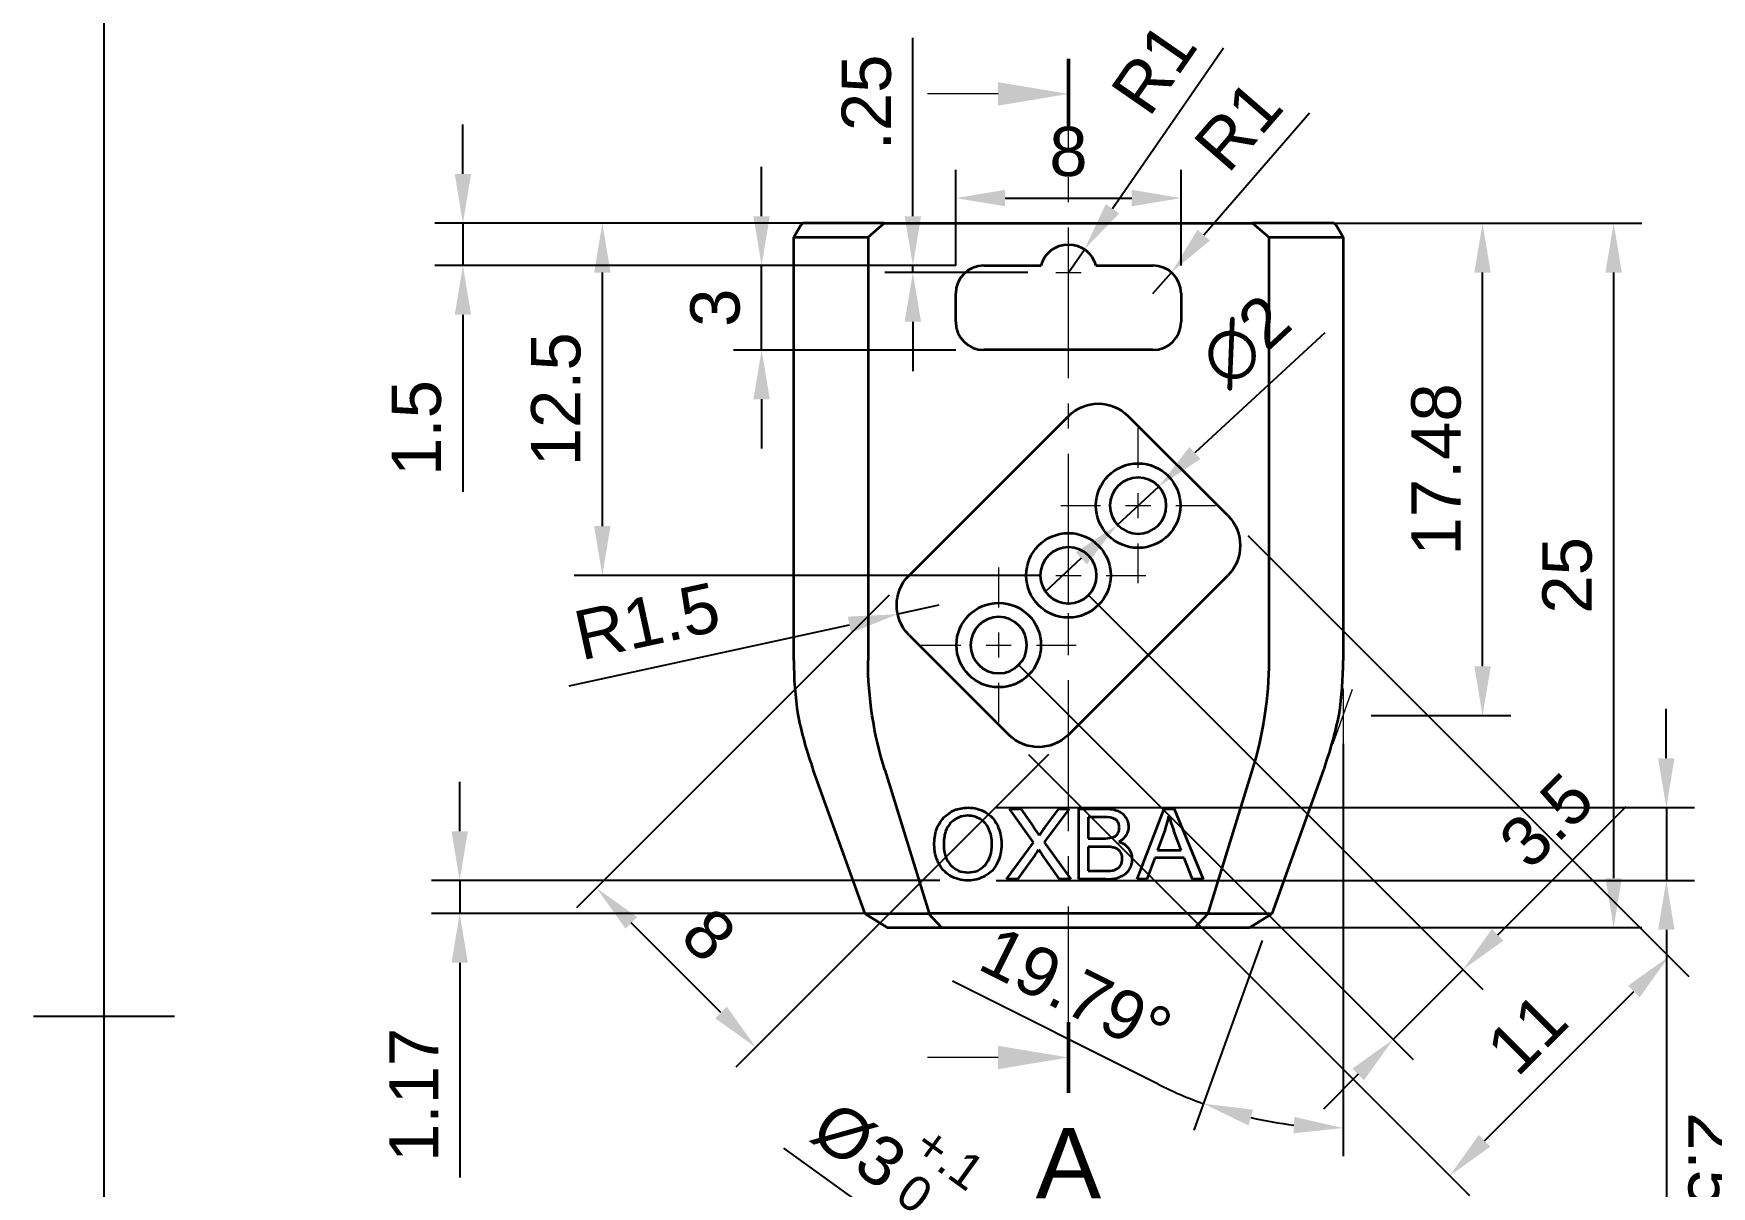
# Model space of a CAD drawing. Header units: millimetres. Extents: x 0 to 210, y 0 to 297.
# Drawn here: x 15 to 134.1, y 136.4 to 218.3 of the extents above; entities that cross this region are included whole.
import ezdxf

# ---------------------------------------------------------------- set-up
doc = ezdxf.new("R2010")
doc.units = ezdxf.units.MM
doc.header["$LTSCALE"] = 0.75
doc.linetypes.add('CENTER2', pattern=[28.575, 19.05, -3.175, 3.175, -3.175])
for name, color, linetype, lineweight in [('Border', 7, 'Continuous', 25), ('Edge Extensions', 7, 'Continuous', 18), ('FD_Dimensions', 7, 'Continuous', 18), ('Section Lines', 7, 'Continuous', 18), ('Smart Centers', 7, 'CENTER2', 18), ('Visible', 7, 'Continuous', 35)]:
    doc.layers.add(name, color=color, linetype=linetype, lineweight=lineweight)
doc.styles.get("Standard").update_dxf_attribs({"font": 'arial.ttf'})
doc.dimstyles.new('Dim-ISO-25', dxfattribs={"dimtxt": 3.5, "dimasz": 3.5, "dimexe": 2, "dimexo": 2, "dimgap": 1.5, "dimtad": 1, "dimzin": 12, "dimdsep": 46, "dimtxsty": 'Standard', "dimcen": 0, "dimazin": 3, "dimtp": 0.1, "dimtm": 0.1, "dimtfac": 0.714, "dimtmove": 0, "dimatfit": 3, "dimfxl": 1, "dimtzin": 12, "dimarcsym": 0})

# ---------------------------------------------------------------- blocks, each defined once
blk = doc.blocks.new('ISO_A4(P)_SHEET')
at = {"layer": 'Border'}
for p, q in [((20, 287), (20, 10)), ((15, 148.5), (25, 148.5))]:
    blk.add_line(p, q, dxfattribs=at)
blk = doc.blocks.new('*U10')
at = {"layer": 'Smart Centers', "color": 0, "ltscale": 0.75, "transparency": 16777216}
blk.add_line((0, -43.205917), (0, 25.206068), dxfattribs=at)
blk = doc.blocks.new('*U12')
at = {"layer": 'Smart Centers', "color": 0, "ltscale": 0.75, "transparency": 16777216}
for p, q in [((0, 2.678906), (0, 5.5)), ((-5.5, 0), (-2.678906, 0)), ((2.678906, 0), (5.5, 0)), ((0, -5.5), (0, -2.678906))]:
    blk.add_line(p, q, dxfattribs=at)
at = {"layer": 'Smart Centers', "color": 0, "linetype": 'Continuous', "ltscale": 0.75, "transparency": 16777216}
for p, q in [((-0.892969, 0), (0.892969, 0)), ((0, -0.892969), (0, 0.892969))]:
    blk.add_line(p, q, dxfattribs=at)
blk = doc.blocks.new('*U13')
at = {"layer": 'Smart Centers', "color": 0, "ltscale": 0.75, "transparency": 16777216}
for p, q in [((0, 2.678906), (0, 5.5)), ((-5.5, 0), (-2.678906, 0)), ((2.678906, 0), (5.5, 0)), ((0, -5.5), (0, -2.678906))]:
    blk.add_line(p, q, dxfattribs=at)
at = {"layer": 'Smart Centers', "color": 0, "linetype": 'Continuous', "ltscale": 0.75, "transparency": 16777216}
for p, q in [((-0.892969, 0), (0.892969, 0)), ((0, -0.892969), (0, 0.892969))]:
    blk.add_line(p, q, dxfattribs=at)
blk = doc.blocks.new('*U14')
at = {"layer": 'Smart Centers', "color": 0, "ltscale": 0.75, "transparency": 16777216}
for p, q in [((0, 2.678906), (0, 5.5)), ((-5.5, 0), (-2.678906, 0)), ((2.678906, 0), (5.5, 0)), ((0, -5.5), (0, -2.678906))]:
    blk.add_line(p, q, dxfattribs=at)
at = {"layer": 'Smart Centers', "color": 0, "linetype": 'Continuous', "ltscale": 0.75, "transparency": 16777216}
for p, q in [((-0.892969, 0), (0.892969, 0)), ((0, -0.892969), (0, 0.892969))]:
    blk.add_line(p, q, dxfattribs=at)
blk = doc.blocks.new('*D54')
at = {"layer": 'Defpoints', "color": 0, "transparency": 16777216}
for p in [(107.971456, 203.790937), (107.971456, 173.740512), (106.583363, 165.975941), (102.905387, 155.756863), (104.606847, 140.744996)]:
    blk.add_point(p, dxfattribs=at)
at = {"layer": 'FD_Dimensions', "lineweight": -2, "transparency": 16777216}
for p, q in [((107.971456, 167.832691), (107.971456, 138.551048)), ((102.228094, 153.875036), (97.37803, 140.399368)), ((94.838849, 143.661156), (80.239829, 150.986794))]:
    blk.add_line(p, q, dxfattribs=at)
for start, end in [(243.352973, 250.205553), (257.058133, 263.14742)]:
    blk.add_arc((107.971456, 169.832691), 29.281643, start, end, dxfattribs=at)
at = {"layer": 'FD_Dimensions', "transparency": 16777216}
for points in [[(101.249083, 140.735175), (101.577859, 141.854557), (98.055323, 142.281195)], [(104.512575, 141.342514), (104.44285, 140.177933), (107.971456, 140.551048)]]:
    blk.add_solid(points, dxfattribs=at)
at = {"layer": 'FD_Dimensions', "color": 0, "transparency": 16777216, "insert": (89.013537, 150.261856), "char_height": 3.5, "attachment_point": 5, "rotation": 333.35295372}
blk.add_mtext('19.79°', dxfattribs=at)
blk = doc.blocks.new('*U21')
at = {"layer": 'Edge Extensions', "color": 0, "ltscale": 0.75, "transparency": 16777216}
for p, q in [((-0.7108, -1.974923), (0.677293, 1.881827)), ((0, 1.907821), (0, -2))]:
    blk.add_line(p, q, dxfattribs=at)
blk = doc.blocks.new('*D57')
at = {"layer": 'Defpoints', "color": 0, "transparency": 16777216}
for p in [(107.316755, 204.790937), (117.870951, 204.790937), (107.971456, 169.832691)]:
    blk.add_point(p, dxfattribs=at)
at = {"layer": 'FD_Dimensions', "lineweight": -2, "transparency": 16777216}
for p, q in [((109.316755, 204.790937), (119.870951, 204.790937)), ((117.870951, 173.332691), (117.870951, 201.290937)), ((109.971456, 169.832691), (119.870951, 169.832691))]:
    blk.add_line(p, q, dxfattribs=at)
at = {"layer": 'FD_Dimensions', "transparency": 16777216}
for points in [[(117.287618, 201.290937), (118.454284, 201.290937), (117.870951, 204.790937)], [(117.287618, 173.332691), (118.454284, 173.332691), (117.870951, 169.832691)]]:
    blk.add_solid(points, dxfattribs=at)
at = {"layer": 'FD_Dimensions', "color": 0, "transparency": 16777216, "insert": (114.583945, 187.311814), "char_height": 3.5, "attachment_point": 5, "rotation": 90}
blk.add_mtext('17.48', dxfattribs=at)
blk = doc.blocks.new('*D58')
at = {"layer": 'Defpoints', "color": 0, "transparency": 16777216}
for p in [(101.543253, 204.790937), (97.479587, 154.790937), (127.178072, 154.790937)]:
    blk.add_point(p, dxfattribs=at)
at = {"layer": 'FD_Dimensions', "lineweight": -2, "transparency": 16777216}
for p, q in [((103.543253, 204.790937), (129.178072, 204.790937)), ((127.178072, 201.290937), (127.178072, 158.290937)), ((99.479587, 154.790937), (129.178072, 154.790937))]:
    blk.add_line(p, q, dxfattribs=at)
at = {"layer": 'FD_Dimensions', "transparency": 16777216}
for points in [[(126.594738, 201.290937), (127.761405, 201.290937), (127.178072, 204.790937)], [(126.594738, 158.290937), (127.761405, 158.290937), (127.178072, 154.790937)]]:
    blk.add_solid(points, dxfattribs=at)
at = {"layer": 'FD_Dimensions', "color": 0, "transparency": 16777216, "insert": (123.891066, 179.790937), "char_height": 3.5, "attachment_point": 5, "rotation": 90}
blk.add_mtext('25', dxfattribs=at)
blk = doc.blocks.new('*D59')
at = {"layer": 'Defpoints', "color": 0, "transparency": 16777216}
for p in [(75.399659, 204.790937), (45.482172, 201.790937), (82.471456, 201.790937)]:
    blk.add_point(p, dxfattribs=at)
at = {"layer": 'FD_Dimensions', "color": 0, "lineweight": -2, "transparency": 16777216}
for p, q in [((45.482172, 208.290937), (45.482172, 211.790937)), ((73.399659, 204.790937), (43.482172, 204.790937)), ((45.482172, 204.790937), (45.482172, 201.790937)), ((80.471456, 201.790937), (43.482172, 201.790937)), ((45.482172, 198.290937), (45.482172, 185.722042))]:
    blk.add_line(p, q, dxfattribs=at)
at = {"layer": 'FD_Dimensions', "color": 0, "transparency": 16777216}
for points in [[(44.898839, 208.290937), (46.065506, 208.290937), (45.482172, 204.790937)], [(44.898839, 198.290937), (46.065506, 198.290937), (45.482172, 201.790937)]]:
    blk.add_solid(points, dxfattribs=at)
at = {"layer": 'FD_Dimensions', "color": 0, "transparency": 16777216, "insert": (42.195167, 190.25649), "char_height": 3.5, "attachment_point": 5, "rotation": 90}
blk.add_mtext('1.5', dxfattribs=at)
blk = doc.blocks.new('*D60')
at = {"layer": 'Defpoints', "color": 0, "transparency": 16777216}
for p in [(96.471456, 206.577335), (80.471456, 199.790937), (96.471456, 199.790937)]:
    blk.add_point(p, dxfattribs=at)
at = {"layer": 'FD_Dimensions', "lineweight": -2, "transparency": 16777216}
for p, q in [((80.471456, 201.790937), (80.471456, 208.577335)), ((96.471456, 201.790937), (96.471456, 208.577335)), ((83.971456, 206.577335), (92.971456, 206.577335))]:
    blk.add_line(p, q, dxfattribs=at)
at = {"layer": 'FD_Dimensions', "transparency": 16777216}
for points in [[(83.971456, 207.160669), (83.971456, 205.994002), (80.471456, 206.577335)], [(92.971456, 207.160669), (92.971456, 205.994002), (96.471456, 206.577335)]]:
    blk.add_solid(points, dxfattribs=at)
at = {"layer": 'FD_Dimensions', "color": 0, "transparency": 16777216, "insert": (88.471456, 209.864341), "char_height": 3.5, "attachment_point": 5}
blk.add_mtext('8', dxfattribs=at)
blk = doc.blocks.new('*D61')
at = {"layer": 'Defpoints', "color": 0, "transparency": 16777216}
for p in [(95.782331, 201.301436), (94.471456, 199.790937)]:
    blk.add_point(p, dxfattribs=at)
at = {"layer": 'FD_Dimensions', "lineweight": -2, "transparency": 16777216}
for p, q in [((105.593102, 212.606223), (98.076362, 203.94481)), ((94.471456, 199.790937), (95.782331, 201.301436))]:
    blk.add_line(p, q, dxfattribs=at)
at = {"layer": 'FD_Dimensions', "transparency": 16777216}
blk.add_solid([(97.635799, 204.327148), (98.516924, 203.562471), (95.782331, 201.301436)], dxfattribs=at)
at = {"layer": 'FD_Dimensions', "color": 0, "transparency": 16777216, "insert": (100.521777, 211.732069), "char_height": 3.5, "attachment_point": 5, "rotation": 49.04721164}
blk.add_mtext('R1', dxfattribs=at)
blk = doc.blocks.new('*D62')
at = {"layer": 'Defpoints', "color": 0, "transparency": 16777216}
for p in [(89.608521, 202.936259), (88.471456, 201.290937)]:
    blk.add_point(p, dxfattribs=at)
at = {"layer": 'FD_Dimensions', "lineweight": -2, "transparency": 16777216}
for p, q in [((99.477172, 217.216104), (91.598384, 205.815572)), ((88.471456, 201.290937), (89.608521, 202.936259))]:
    blk.add_line(p, q, dxfattribs=at)
at = {"layer": 'FD_Dimensions', "transparency": 16777216}
blk.add_solid([(91.118498, 206.147216), (92.078269, 205.483929), (89.608521, 202.936259)], dxfattribs=at)
at = {"layer": 'FD_Dimensions', "color": 0, "transparency": 16777216, "insert": (94.532519, 215.790309), "char_height": 3.5, "attachment_point": 5, "rotation": 55.3520742}
blk.add_mtext('R1', dxfattribs=at)
blk = doc.blocks.new('*D63')
at = {"layer": 'Defpoints', "color": 0, "transparency": 16777216}
for p in [(55.381667, 204.790937), (75.399659, 204.790937), (88.471456, 179.790937)]:
    blk.add_point(p, dxfattribs=at)
at = {"layer": 'FD_Dimensions', "color": 0, "lineweight": -2, "transparency": 16777216}
for p, q in [((73.399659, 204.790937), (53.381667, 204.790937)), ((55.381667, 183.290937), (55.381667, 201.290937)), ((86.471456, 179.790937), (53.381667, 179.790937))]:
    blk.add_line(p, q, dxfattribs=at)
at = {"layer": 'FD_Dimensions', "color": 0, "transparency": 16777216}
for points in [[(54.798334, 201.290937), (55.965001, 201.290937), (55.381667, 204.790937)], [(54.798334, 183.290937), (55.965001, 183.290937), (55.381667, 179.790937)]]:
    blk.add_solid(points, dxfattribs=at)
at = {"layer": 'FD_Dimensions', "color": 0, "transparency": 16777216, "insert": (52.094662, 192.290937), "char_height": 3.5, "attachment_point": 5, "rotation": 90}
blk.add_mtext('12.5', dxfattribs=at)
blk = doc.blocks.new('*D64')
at = {"layer": 'Defpoints', "color": 0, "transparency": 16777216}
for p in [(66.687864, 201.790937), (82.471456, 201.790937), (82.471456, 195.790937)]:
    blk.add_point(p, dxfattribs=at)
at = {"layer": 'FD_Dimensions', "lineweight": -2, "transparency": 16777216}
for p, q in [((66.687864, 205.290937), (66.687864, 208.790937)), ((80.471456, 201.790937), (64.687864, 201.790937)), ((66.687864, 195.790937), (66.687864, 201.790937)), ((80.471456, 195.790937), (64.687864, 195.790937)), ((66.687864, 192.290937), (66.687864, 188.790937))]:
    blk.add_line(p, q, dxfattribs=at)
at = {"layer": 'FD_Dimensions', "transparency": 16777216}
for points in [[(66.10453, 205.290937), (67.271197, 205.290937), (66.687864, 201.790937)], [(66.10453, 192.290937), (67.271197, 192.290937), (66.687864, 195.790937)]]:
    blk.add_solid(points, dxfattribs=at)
at = {"layer": 'FD_Dimensions', "color": 0, "transparency": 16777216, "insert": (63.399664, 198.790937), "char_height": 3.5, "attachment_point": 5, "rotation": 90}
blk.add_mtext('3', dxfattribs=at)
blk = doc.blocks.new('*D65')
at = {"layer": 'Defpoints', "color": 0, "transparency": 16777216}
for p in [(99.785164, 184.033578), (84.228815, 168.477229), (131.095703, 152.72304)]:
    blk.add_point(p, dxfattribs=at)
at = {"layer": 'FD_Dimensions', "lineweight": -2, "transparency": 16777216}
for p, q in [((101.199378, 182.619365), (132.509917, 151.308826)), ((85.643029, 167.063015), (116.953567, 135.752477)), ((118.014228, 139.641564), (128.620829, 150.248166))]:
    blk.add_line(p, q, dxfattribs=at)
at = {"layer": 'FD_Dimensions', "transparency": 16777216}
for points in [[(128.20835, 150.660645), (129.033308, 149.835687), (131.095703, 152.72304)], [(117.601749, 140.054043), (118.426706, 139.229085), (115.539354, 137.16669)]]:
    blk.add_solid(points, dxfattribs=at)
at = {"layer": 'FD_Dimensions', "color": 0, "transparency": 16777216, "insert": (121.014367, 147.248027), "char_height": 3.5, "attachment_point": 5, "rotation": 45}
blk.add_mtext('11', dxfattribs=at)
blk = doc.blocks.new('*D66')
at = {"layer": 'Defpoints', "color": 0, "transparency": 16777216}
for p in [(77.157747, 179.790937), (88.471456, 168.477229), (54.963074, 157.596265)]:
    blk.add_point(p, dxfattribs=at)
at = {"layer": 'FD_Dimensions', "lineweight": -2, "transparency": 16777216}
for p, q in [((75.743534, 178.376724), (53.548861, 156.182051)), ((87.057242, 167.063015), (64.862569, 144.868342)), ((63.801909, 148.75743), (57.437948, 155.121391))]:
    blk.add_line(p, q, dxfattribs=at)
at = {"layer": 'FD_Dimensions', "transparency": 16777216}
for points in [[(57.850427, 155.53387), (57.025469, 154.708912), (54.963074, 157.596265)], [(64.214388, 149.169909), (63.38943, 148.344951), (66.276783, 146.282556)]]:
    blk.add_solid(points, dxfattribs=at)
at = {"layer": 'FD_Dimensions', "color": 0, "transparency": 16777216, "insert": (62.944193, 154.263674), "char_height": 3.5, "attachment_point": 5, "rotation": 315}
blk.add_mtext('8', dxfattribs=at)
blk = doc.blocks.new('*D67')
at = {"layer": 'Defpoints', "color": 0, "transparency": 16777216}
for p in [(79.279068, 177.669617), (76.347655, 177.031792)]:
    blk.add_point(p, dxfattribs=at)
at = {"layer": 'FD_Dimensions', "lineweight": -2, "transparency": 16777216}
for p, q in [((79.279068, 177.669617), (76.347655, 177.031792)), ((53.026882, 171.957591), (72.927674, 176.287663))]:
    blk.add_line(p, q, dxfattribs=at)
at = {"layer": 'FD_Dimensions', "transparency": 16777216}
blk.add_solid([(72.803653, 176.85766), (73.051696, 175.717666), (76.347655, 177.031792)], dxfattribs=at)
at = {"layer": 'FD_Dimensions', "color": 0, "transparency": 16777216, "insert": (58.556289, 176.524609), "char_height": 3.5, "attachment_point": 5, "rotation": 12.27523864}
blk.add_mtext('R1.5', dxfattribs=at)
blk = doc.blocks.new('*D68')
at = {"layer": 'Defpoints', "color": 0, "transparency": 16777216}
for p in [(88.471456, 179.790937), (83.521708, 174.84119), (116.471456, 151.790937)]:
    blk.add_point(p, dxfattribs=at)
at = {"layer": 'FD_Dimensions', "lineweight": -2, "transparency": 16777216}
for p, q in [((89.885669, 178.376724), (117.885669, 150.376724)), ((84.935922, 173.426976), (112.935922, 145.426976)), ((118.94633, 154.265811), (128.065161, 163.384643)), ((111.521708, 146.84119), (116.471456, 151.790937)), ((109.046835, 144.366316), (106.571961, 141.891443))]:
    blk.add_line(p, q, dxfattribs=at)
at = {"layer": 'FD_Dimensions', "transparency": 16777216}
for points in [[(118.533851, 154.67829), (119.358809, 153.853332), (116.471456, 151.790937)], [(108.634356, 144.778795), (109.459314, 143.953837), (111.521708, 146.84119)]]:
    blk.add_solid(points, dxfattribs=at)
at = {"layer": 'FD_Dimensions', "color": 0, "transparency": 16777216, "insert": (122.418074, 162.387772), "char_height": 3.5, "attachment_point": 5, "rotation": 45}
blk.add_mtext('3.5', dxfattribs=at)
blk = doc.blocks.new('*D69')
at = {"layer": 'Defpoints', "color": 0, "transparency": 16777216}
for p in [(94.888416, 186.099834), (91.953991, 183.381535)]:
    blk.add_point(p, dxfattribs=at)
at = {"layer": 'FD_Dimensions', "lineweight": -2, "transparency": 16777216}
for p, q in [((106.674906, 197.018228), (97.456038, 188.478346)), ((91.953991, 183.381535), (94.888416, 186.099834)), ((89.386369, 181.003024), (86.818747, 178.624512))]:
    blk.add_line(p, q, dxfattribs=at)
at = {"layer": 'FD_Dimensions', "transparency": 16777216}
for points in [[(97.059619, 188.906283), (97.852456, 188.050409), (94.888416, 186.099834)], [(88.98995, 181.430961), (89.782788, 180.575087), (91.953991, 183.381535)]]:
    blk.add_solid(points, dxfattribs=at)
at = {"layer": 'FD_Dimensions', "color": 0, "transparency": 16777216, "insert": (101.048996, 196.42072), "char_height": 3.5, "attachment_point": 5, "rotation": 42.81044245}
blk.add_mtext('∅2', dxfattribs=at)
blk = doc.blocks.new('*D70')
at = {"layer": 'Defpoints', "color": 0, "transparency": 16777216}
for p in [(86.037895, 126.29809), (90.905017, 122.789368)]:
    blk.add_point(p, dxfattribs=at)
at = {"layer": 'FD_Dimensions', "color": 0, "lineweight": -2, "transparency": 16777216}
for p, q in [((68.237045, 139.130771), (83.198741, 128.344844)), ((90.905017, 122.789368), (86.037895, 126.29809)), ((93.744172, 120.742614), (96.583326, 118.69586))]:
    blk.add_line(p, q, dxfattribs=at)
at = {"layer": 'FD_Dimensions', "color": 0, "transparency": 16777216}
for points in [[(83.539867, 128.818036), (82.857615, 127.871651), (86.037895, 126.29809)], [(94.085297, 121.215807), (93.403046, 120.269422), (90.905017, 122.789368)]]:
    blk.add_solid(points, dxfattribs=at)
at = {"layer": 'FD_Dimensions', "color": 0, "transparency": 16777216, "insert": (76.329712, 138.865702), "char_height": 3.5, "attachment_point": 5, "rotation": 324.21205984}
blk.add_mtext('Ø3{\\H0.714x;\\S+.1^  0;}', dxfattribs=at)
blk = doc.blocks.new('*D73')
at = {"layer": 'Defpoints', "color": 0, "transparency": 16777216}
for p in [(81.332684, 163.299699), (81.33355, 158.125755), (130.919574, 158.134053)]:
    blk.add_point(p, dxfattribs=at)
at = {"layer": 'FD_Dimensions', "color": 0, "lineweight": -2, "transparency": 16777216}
for p, q in [((130.918123, 166.807997), (130.917537, 170.307997)), ((83.332684, 163.300033), (132.918708, 163.308332)), ((130.918708, 163.307997), (130.919574, 158.134053)), ((83.33355, 158.12609), (132.919574, 158.134388)), ((130.92016, 154.634053), (130.924141, 130.846903))]:
    blk.add_line(p, q, dxfattribs=at)
at = {"layer": 'FD_Dimensions', "color": 0, "transparency": 16777216}
for points in [[(131.501456, 166.808094), (130.334789, 166.807899), (130.918708, 163.307997)], [(131.503493, 154.634151), (130.336827, 154.633956), (130.919574, 158.134053)]]:
    blk.add_solid(points, dxfattribs=at)
at = {"layer": 'FD_Dimensions', "color": 0, "transparency": 16777216, "insert": (134.210129, 136.92658), "char_height": 3.5, "attachment_point": 5, "rotation": 270.0095684}
blk.add_mtext('2.59', dxfattribs=at)
blk = doc.blocks.new('*D74')
at = {"layer": 'Defpoints', "color": 0, "transparency": 16777216}
for p in [(81.33355, 158.125755), (45.253704, 155.790937), (78.576574, 155.790937)]:
    blk.add_point(p, dxfattribs=at)
at = {"layer": 'FD_Dimensions', "lineweight": -2, "transparency": 16777216}
for p, q in [((45.253704, 161.625755), (45.253704, 165.125755)), ((79.33355, 158.125755), (43.253704, 158.125755)), ((45.253704, 158.125755), (45.253704, 155.790937)), ((76.576574, 155.790937), (43.253704, 155.790937)), ((45.253704, 152.290937), (45.253704, 137.029))]:
    blk.add_line(p, q, dxfattribs=at)
at = {"layer": 'FD_Dimensions', "transparency": 16777216}
for points in [[(44.670371, 161.625755), (45.837037, 161.625755), (45.253704, 158.125755)], [(44.670371, 152.290937), (45.837037, 152.290937), (45.253704, 155.790937)]]:
    blk.add_solid(points, dxfattribs=at)
at = {"layer": 'FD_Dimensions', "color": 0, "transparency": 16777216, "insert": (41.996542, 142.909969), "char_height": 3.5, "attachment_point": 5, "rotation": 90}
blk.add_mtext('1.17', dxfattribs=at)
blk = doc.blocks.new('*U44')
at = {"layer": 'Smart Centers', "color": 0, "linetype": 'Continuous', "ltscale": 0.75, "transparency": 16777216}
for p, q in [((-0.892969, 0), (0.892969, 0)), ((0, -0.892969), (0, 0.892969))]:
    blk.add_line(p, q, dxfattribs=at)
blk = doc.blocks.new('*D75')
at = {"layer": 'Defpoints', "color": 0, "transparency": 16777216}
for p in [(77.42689, 201.790937), (82.471456, 201.790937), (87.578487, 201.290937)]:
    blk.add_point(p, dxfattribs=at)
at = {"layer": 'FD_Dimensions', "lineweight": -2, "transparency": 16777216}
for p, q in [((77.42689, 205.290937), (77.42689, 217.948168)), ((80.471456, 201.790937), (75.42689, 201.790937)), ((77.42689, 201.290937), (77.42689, 201.790937)), ((85.578487, 201.290937), (75.42689, 201.290937)), ((77.42689, 197.790937), (77.42689, 194.290937))]:
    blk.add_line(p, q, dxfattribs=at)
at = {"layer": 'FD_Dimensions', "transparency": 16777216}
for points in [[(76.843557, 205.290937), (78.010224, 205.290937), (77.42689, 201.790937)], [(76.843557, 197.790937), (78.010224, 197.790937), (77.42689, 201.290937)]]:
    blk.add_solid(points, dxfattribs=at)
at = {"layer": 'FD_Dimensions', "color": 0, "transparency": 16777216, "insert": (74.139885, 213.369553), "char_height": 3.5, "attachment_point": 5, "rotation": 90}
blk.add_mtext('.25', dxfattribs=at)

msp = doc.modelspace()

# ---------------------------------------------------------------- linework, layer by layer
at = {"layer": 'Section Lines', "lineweight": 50}
for p, q in [((88.471, 216.472), (88.471, 211.472)), ((88.471, 143.06), (88.471, 148.06))]:
    msp.add_line(p, q, dxfattribs=at)
at = {"layer": 'Section Lines'}
for p, q in [((83.471, 213.972), (78.471, 213.972)), ((83.471, 145.56), (78.471, 145.56))]:
    msp.add_line(p, q, dxfattribs=at)
for points in [[(83.471, 214.805), (88.471, 213.972), (83.471, 213.138)], [(83.471, 146.393), (88.471, 145.56), (83.471, 144.726)]]:
    msp.add_solid(points, dxfattribs=at)
at = {"layer": 'Visible', "extrusion": (-1e-16, -1, 0)}
for p, q in [((69.471, 204.657), (68.971, 203.791)), ((68.971, 203.791), (74.245, 203.791)), ((68.971, 173.741), (68.971, 203.791)), ((69.626, 204.791), (69.471, 204.657)), ((75.4, 204.791), (69.626, 204.791)), ((74.245, 203.791), (75.4, 204.791)), ((74.245, 203.791), (74.245, 173.741)), ((75.4, 204.791), (101.543, 204.791)), ((101.543, 204.791), (102.698, 203.791)), ((107.317, 204.791), (101.543, 204.791)), ((102.698, 203.791), (102.698, 173.741)), ((102.698, 203.791), (107.971, 203.791)), ((107.471, 204.657), (107.317, 204.791)), ((107.971, 203.791), (107.471, 204.657)), ((107.971, 203.791), (107.971, 173.741)), ((82.471, 201.791), (86.535, 201.791)), ((90.408, 201.791), (94.471, 201.791)), ((80.471, 197.791), (80.471, 199.791)), ((96.471, 199.791), (96.471, 197.791)), ((94.471, 195.791), (82.471, 195.791)), ((88.471, 191.105), (77.158, 179.791)), ((99.785, 184.034), (92.714, 191.105)), ((88.471, 168.477), (99.785, 179.791)), ((77.158, 175.548), (84.229, 168.477)), ((74.038, 155.757), (70.36, 165.976)), ((75.425, 165.976), (78.577, 155.791)), ((101.518, 165.976), (98.366, 155.791)), ((106.583, 165.976), (102.905, 155.757)), ((84.293, 163.213), (85.081, 163.214)), ((86, 160.821), (84.293, 163.213)), ((85.081, 163.214), (85.989, 161.932)), ((88.512, 163.217), (86.758, 160.859)), ((86.787, 161.889), (87.793, 163.216)), ((87.793, 163.216), (88.512, 163.217)), ((89.205, 163.218), (91.08, 163.219)), ((89.209, 158.218), (89.205, 163.218)), ((93.346, 158.221), (95.262, 163.223)), ((95.262, 163.223), (95.975, 163.223)), ((95.975, 163.223), (98.025, 158.225)), ((90.866, 162.629), (89.867, 162.628)), ((89.867, 162.628), (89.868, 161.117)), ((84.069, 158.213), (86, 160.821)), ((86.758, 160.859), (88.653, 158.217)), ((89.868, 161.117), (90.949, 161.118)), ((95.335, 161.742), (94.787, 160.275)), ((96.482, 160.277), (95.959, 161.661)), ((86.117, 159.958), (84.863, 158.214)), ((87.834, 158.216), (86.574, 159.999)), ((91.025, 160.528), (89.868, 160.527)), ((89.868, 160.527), (89.87, 158.808)), ((94.596, 159.736), (94.048, 158.222)), ((96.687, 159.738), (94.596, 159.736)), ((94.787, 160.275), (96.482, 160.277)), ((97.271, 158.224), (96.687, 159.738)), ((89.87, 158.808), (91.115, 158.809)), ((84.863, 158.214), (84.069, 158.213)), ((88.653, 158.217), (87.834, 158.216)), ((91.115, 158.219), (89.209, 158.218)), ((94.048, 158.222), (93.346, 158.221)), ((98.025, 158.225), (97.271, 158.224)), ((74.038, 155.757), (75.602, 154.791)), ((78.567, 155.757), (74.038, 155.757)), ((78.577, 155.791), (78.567, 155.757)), ((79.463, 154.791), (78.567, 155.757)), ((98.366, 155.791), (78.577, 155.791)), ((97.48, 154.791), (98.375, 155.757)), ((98.375, 155.757), (98.366, 155.791)), ((102.905, 155.757), (98.375, 155.757)), ((101.341, 154.791), (102.905, 155.757)), ((75.602, 154.791), (79.463, 154.791)), ((79.463, 154.791), (97.48, 154.791)), ((97.48, 154.791), (101.341, 154.791))]:
    msp.add_line(p, q, dxfattribs=at)
at = {"layer": 'Visible'}
for centre in [(93.421, 184.741), (88.471, 179.791), (83.522, 174.841)]:
    msp.add_circle(centre, 3, dxfattribs=at)
at = {"layer": 'Visible', "extrusion": (0, 0, -1)}
for centre in [(-93.421, 184.741), (-88.471, 179.791), (-83.522, 174.841)]:
    msp.add_circle(centre, 2, dxfattribs=at)
for centre, radius, start, end in [((-88.471, 201.291), 2, 14.47751, 165.52249), ((-90.593, 188.983), 3, 45, 135), ((-97.664, 181.912), 3, 135, 225), ((-79.279, 177.67), 3, 315, 45), ((-86.35, 170.599), 3, 225, 315)]:
    msp.add_arc(centre, radius, start, end, dxfattribs=at)
at = {"layer": 'Visible'}
for centre, radius, start, end in [((82.471, 199.791), 2, 90, 180), ((94.471, 199.791), 2, 0, 90), ((82.471, 197.791), 2, 180, 270), ((94.471, 197.791), 2, 270, 0), ((94.891, 173.743), 25.92, 180.00494, 188.49277), ((82.052, 173.743), 25.92, 351.50723, 359.99505), ((96.064, 175.307), 27.346, 191.37338, 199.43641), ((80.878, 175.307), 27.346, 340.56359, 348.62662), ((90.99, 159.848), 2.783, 76.7798, 92.55553), ((89.352, 163.94), 6.374, 339.82686, 348.75581), ((108.716, 166.616), 13.685, 196.63893, 201.22802), ((80.101, 157.626), 7.295, 30.41053, 36.17836), ((91.947, 157.889), 6.529, 142.21858, 148.30763), ((91.044, 163.529), 2.412, 267.75165, 282.84362), ((79.008, 164.737), 8.567, 326.08887, 329.06337), ((93.697, 164.898), 8.644, 211.87129, 214.51748), ((91.186, 161.674), 2.865, 268.57102, 277.59487), ((91.176, 161.593), 3.374, 268.96799, 282.7402)]:
    msp.add_arc(centre, radius, start, end, dxfattribs=at)
at = {"layer": 'Visible', "extrusion": (0, 0, -1)}
for centre, major_axis, start_param, end_param in [((108.886, 173.741), (34.641, 0), 2.8797933, 3.1415927), ((68.057, 173.741), (-34.641, 0), 3.1415927, 3.403392)]:
    msp.add_ellipse(centre, major_axis=major_axis, ratio=0.8660254, start_param=start_param, end_param=end_param, dxfattribs=at)
at = {"layer": 'Visible'}
for points, knots in [([(70.36, 165.976), (70.346, 166.015), (70.332, 166.053), (70.304, 166.13), (70.291, 166.169), (70.277, 166.208)], [-1.819666584, -1.819666584, -1.819666584, -1.819666584, -1.81349133, -1.81349133, -1.807316076, -1.807316076, -1.807316076, -1.807316076]), ([(106.666, 166.208), (106.652, 166.169), (106.639, 166.13), (106.611, 166.053), (106.597, 166.015), (106.583, 165.976)], [1.539036066, 1.539036066, 1.539036066, 1.539036066, 1.545211321, 1.545211321, 1.551386575, 1.551386575, 1.551386575, 1.551386575]), ([(79.607, 162.592), (79.85, 162.798), (80.348, 163.221), (80.999, 163.273), (81.333, 163.3)], [0, 0, 0, 0, 0.046547069, 0.095356288, 0.095356288, 0.095356288, 0.095356288]), ([(81.333, 163.3), (81.556, 163.287), (81.995, 163.262), (82.388, 163.066), (82.581, 162.97)], [0, 0, 0, 0, 0.033171471, 0.065175919, 0.065175919, 0.065175919, 0.065175919]), ([(91.08, 163.219), (91.254, 163.216), (91.568, 163.211), (91.865, 163.111), (91.998, 163.066)], [0, 0, 0, 0, 0.025864147, 0.046752901, 0.046752901, 0.046752901, 0.046752901]), ([(78.941, 160.644), (78.96, 161.027), (78.995, 161.743), (79.413, 162.323), (79.607, 162.592)], [0, 0, 0, 0, 0.05609145, 0.10492503, 0.10492503, 0.10492503, 0.10492503]), ([(80.126, 162.245), (79.98, 162.037), (79.642, 161.559), (79.63, 160.969), (79.623, 160.635)], [0, 0, 0, 0, 0.037304558, 0.086060397, 0.086060397, 0.086060397, 0.086060397]), ([(81.337, 162.73), (81.111, 162.71), (80.658, 162.669), (80.304, 162.386), (80.126, 162.245)], [0, 0, 0, 0, 0.0332552, 0.066494875, 0.066494875, 0.066494875, 0.066494875]), ([(82.227, 162.478), (82.09, 162.552), (81.812, 162.701), (81.496, 162.72), (81.337, 162.73)], [0, 0, 0, 0, 0.023050743, 0.046752448, 0.046752448, 0.046752448, 0.046752448]), ([(82.831, 161.773), (82.756, 161.916), (82.608, 162.197), (82.352, 162.386), (82.227, 162.478)], [0, 0, 0, 0, 0.023883392, 0.046981264, 0.046981264, 0.046981264, 0.046981264]), ([(82.581, 162.97), (82.756, 162.848), (83.107, 162.604), (83.32, 162.233), (83.428, 162.046)], [0, 0, 0, 0, 0.031493677, 0.063336987, 0.063336987, 0.063336987, 0.063336987]), ([(83.428, 162.046), (83.514, 161.839), (83.691, 161.41), (83.712, 160.946), (83.722, 160.706)], [0, 0, 0, 0, 0.033370642, 0.069072715, 0.069072715, 0.069072715, 0.069072715]), ([(91.968, 162.299), (91.923, 162.358), (91.834, 162.476), (91.696, 162.53), (91.627, 162.558)], [0, 0, 0, 0, 0.010805944, 0.021788085, 0.021788085, 0.021788085, 0.021788085]), ([(92.088, 161.862), (92.083, 161.942), (92.075, 162.096), (92.003, 162.233), (91.968, 162.299)], [0, 0, 0, 0, 0.011776367, 0.022866596, 0.022866596, 0.022866596, 0.022866596]), ([(91.998, 163.066), (92.107, 163.01), (92.325, 162.897), (92.469, 162.698), (92.541, 162.6)], [0, 0, 0, 0, 0.018207521, 0.03623771, 0.03623771, 0.03623771, 0.03623771]), ([(92.541, 162.6), (92.598, 162.495), (92.712, 162.29), (92.73, 162.056), (92.739, 161.941)], [0, 0, 0, 0, 0.017701973, 0.034722585, 0.034722585, 0.034722585, 0.034722585]), ([(83.04, 160.709), (83.033, 160.902), (83.02, 161.268), (82.892, 161.61), (82.831, 161.773)], [0, 0, 0, 0, 0.028682252, 0.054529729, 0.054529729, 0.054529729, 0.054529729]), ([(91.58, 161.177), (91.658, 161.204), (91.805, 161.256), (91.909, 161.371), (91.958, 161.426)], [0, 0, 0, 0, 0.012116264, 0.022973053, 0.022973053, 0.022973053, 0.022973053]), ([(91.958, 161.426), (91.996, 161.49), (92.076, 161.624), (92.083, 161.78), (92.088, 161.862)], [0, 0, 0, 0, 0.010943997, 0.023075154, 0.023075154, 0.023075154, 0.023075154]), ([(92.566, 161.338), (92.498, 161.247), (92.356, 161.056), (92.149, 160.941), (92.041, 160.88)], [0, 0, 0, 0, 0.016813627, 0.03516545, 0.03516545, 0.03516545, 0.03516545]), ([(92.041, 160.88), (92.181, 160.831), (92.45, 160.736), (92.644, 160.527), (92.737, 160.427)], [0, 0, 0, 0, 0.021964072, 0.04208563, 0.04208563, 0.04208563, 0.04208563]), ([(92.739, 161.941), (92.732, 161.836), (92.717, 161.622), (92.616, 161.433), (92.566, 161.338)], [0, 0, 0, 0, 0.015712217, 0.031724182, 0.031724182, 0.031724182, 0.031724182]), ([(79.228, 159.396), (79.144, 159.596), (78.977, 159.995), (78.953, 160.428), (78.941, 160.644)], [0, 0, 0, 0, 0.032199869, 0.064459274, 0.064459274, 0.064459274, 0.064459274]), ([(79.623, 160.635), (79.637, 160.356), (79.665, 159.833), (79.967, 159.408), (80.108, 159.209)], [0, 0, 0, 0, 0.04086698, 0.076680026, 0.076680026, 0.076680026, 0.076680026]), ([(82.557, 159.218), (82.698, 159.423), (83.005, 159.87), (83.028, 160.414), (83.04, 160.709)], [0, 0, 0, 0, 0.036587485, 0.079774824, 0.079774824, 0.079774824, 0.079774824]), ([(83.722, 160.706), (83.711, 160.463), (83.69, 159.991), (83.506, 159.556), (83.416, 159.345)], [0, 0, 0, 0, 0.036228643, 0.070252383, 0.070252383, 0.070252383, 0.070252383]), ([(91.755, 160.443), (91.652, 160.468), (91.413, 160.526), (91.166, 160.527), (91.025, 160.528)], [0, 0, 0, 0, 0.015760883, 0.03684854, 0.03684854, 0.03684854, 0.03684854]), ([(92.154, 160.154), (92.101, 160.218), (91.993, 160.349), (91.835, 160.411), (91.755, 160.443)], [0, 0, 0, 0, 0.012300908, 0.025018024, 0.025018024, 0.025018024, 0.025018024]), ([(92.297, 159.67), (92.292, 159.759), (92.282, 159.931), (92.196, 160.081), (92.154, 160.154)], [0, 0, 0, 0, 0.013168008, 0.025562412, 0.025562412, 0.025562412, 0.025562412]), ([(92.199, 159.247), (92.228, 159.312), (92.287, 159.446), (92.294, 159.593), (92.297, 159.67)], [0, 0, 0, 0, 0.010563419, 0.021886239, 0.021886239, 0.021886239, 0.021886239]), ([(92.737, 160.427), (92.809, 160.314), (92.955, 160.083), (92.974, 159.81), (92.983, 159.67)], [0, 0, 0, 0, 0.019756901, 0.040365376, 0.040365376, 0.040365376, 0.040365376]), ([(92.983, 159.67), (92.977, 159.556), (92.965, 159.328), (92.877, 159.119), (92.834, 159.015)], [0, 0, 0, 0, 0.017071294, 0.033819297, 0.033819297, 0.033819297, 0.033819297]), ([(80.071, 158.466), (79.897, 158.59), (79.548, 158.838), (79.335, 159.21), (79.228, 159.396)], [0, 0, 0, 0, 0.031676591, 0.063448516, 0.063448516, 0.063448516, 0.063448516]), ([(81.334, 158.126), (81.106, 158.139), (80.662, 158.164), (80.265, 158.366), (80.071, 158.466)], [0, 0, 0, 0, 0.033695087, 0.066006749, 0.066006749, 0.066006749, 0.066006749]), ([(80.108, 159.209), (80.282, 159.058), (80.633, 158.754), (81.096, 158.713), (81.33, 158.692)], [0, 0, 0, 0, 0.033641526, 0.067855626, 0.067855626, 0.067855626, 0.067855626]), ([(81.33, 158.692), (81.566, 158.713), (82.034, 158.754), (82.384, 159.065), (82.557, 159.218)], [0, 0, 0, 0, 0.034648874, 0.068369615, 0.068369615, 0.068369615, 0.068369615]), ([(82.547, 158.434), (82.356, 158.344), (81.971, 158.164), (81.547, 158.139), (81.334, 158.126)], [0, 0, 0, 0, 0.03142998, 0.063126241, 0.063126241, 0.063126241, 0.063126241]), ([(83.416, 159.345), (83.305, 159.158), (83.084, 158.788), (82.725, 158.551), (82.547, 158.434)], [0, 0, 0, 0, 0.032254526, 0.063694045, 0.063694045, 0.063694045, 0.063694045]), ([(91.565, 158.833), (91.636, 158.848), (91.77, 158.876), (91.89, 158.94), (91.947, 158.97)], [0, 0, 0, 0, 0.010836855, 0.020371776, 0.020371776, 0.020371776, 0.020371776]), ([(92.469, 158.551), (92.389, 158.499), (92.218, 158.388), (92.023, 158.332), (91.92, 158.302)], [0, 0, 0, 0, 0.014272953, 0.030290342, 0.030290342, 0.030290342, 0.030290342]), ([(91.947, 158.97), (91.996, 159.007), (92.098, 159.082), (92.165, 159.19), (92.199, 159.247)], [0, 0, 0, 0, 0.009110461, 0.018868915, 0.018868915, 0.018868915, 0.018868915]), ([(92.834, 159.015), (92.784, 158.922), (92.689, 158.746), (92.54, 158.614), (92.469, 158.551)], [0, 0, 0, 0, 0.015640732, 0.029719292, 0.029719292, 0.029719292, 0.029719292])]:
    msp.add_open_spline(points, degree=3, knots=knots, dxfattribs=at)

# ---------------------------------------------------------------- block references
at = {"layer": 'Border'}
msp.add_blockref('ISO_A4(P)_SHEET', (0, 0), dxfattribs=at)
at = {"layer": 'Edge Extensions', "ltscale": 0.75}
msp.add_blockref('*U21', (107.971, 169.833), dxfattribs=at)
at = {"layer": 'Smart Centers', "ltscale": 0.75}
for name, p in [('*U10', (88.471, 188.766)), ('*U44', (88.471, 201.291)), ('*U13', (93.421, 184.741)), ('*U12', (88.471, 179.791)), ('*U14', (83.522, 174.841))]:
    msp.add_blockref(name, p, dxfattribs=at)

# ---------------------------------------------------------------- texts
at = {"layer": 'Section Lines', "insert": (88.471, 138.06), "char_height": 5, "attachment_point": 5}
msp.add_mtext('A', dxfattribs=at)

# ---------------------------------------------------------------- dimensions: what is measured, and where the dimension line sits
at = {"layer": 'FD_Dimensions'}
for center, mpoint, picture, middle in [((88.471, 201.291), (89.609, 202.936), '*D62', (97.212, 213.939)), ((94.471, 199.791), (95.782, 201.301), '*D61', (102.982, 209.597)), ((79.279, 177.67), (76.348, 177.032), '*D67', (59.255, 173.313))]:
    dim = msp.add_radius_dim(center=center, mpoint=mpoint, dimstyle='Dim-ISO-25', override={"dimlfac": 0.5, "dimse1": 1, "dimclrd": 256, "dimclre": 256}, dxfattribs=at)
    dim.commit()
    dim.dimension.update_dxf_attribs({"geometry": picture, "text_midpoint": middle, "dimtype": 164})
for base, p1, p2, angle, override, picture, middle in [((77.427, 201.791), (87.578, 201.291), (82.471, 201.791), 90, {"dimlfac": 0.5, "dimclrd": 256, "dimclre": 256}, '*D75', (74.14, 213.37)), ((96.471, 206.577), (80.471, 199.791), (96.471, 199.791), 180, {"dimlfac": 0.5, "dimclrd": 256, "dimclre": 256}, '*D60', (88.471, 209.864)), ((45.482, 201.791), (75.4, 204.791), (82.471, 201.791), 90, {"dimlfac": 0.5}, '*D59', (42.195, 190.256)), ((66.688, 201.791), (82.471, 195.791), (82.471, 201.791), 270, {"dimlfac": 0.5, "dimclrd": 256, "dimclre": 256}, '*D64', (63.4, 198.791)), ((55.382, 204.791), (88.471, 179.791), (75.4, 204.791), 90, {"dimlfac": 0.5}, '*D63', (52.095, 192.291)), ((127.178, 154.791), (101.543, 204.791), (97.48, 154.791), 90, {"dimlfac": 0.5, "dimclrd": 256, "dimclre": 256}, '*D58', (123.891, 179.791)), ((117.871, 204.791), (107.971, 169.833), (107.317, 204.791), 270, {"dimlfac": 0.5, "dimclrd": 256, "dimclre": 256}, '*D57', (114.584, 187.312)), ((131.096, 152.723), (84.229, 168.477), (99.785, 184.034), 45, {"dimlfac": 0.5, "dimclrd": 256, "dimclre": 256}, '*D65', (121.014, 147.248)), ((54.963, 157.596), (88.471, 168.477), (77.158, 179.791), 135, {"dimlfac": 0.5, "dimclrd": 256, "dimclre": 256}, '*D66', (62.944, 154.264)), ((45.254, 155.791), (81.334, 158.126), (78.577, 155.791), 270, {"dimlfac": 0.5, "dimclrd": 256, "dimclre": 256}, '*D74', (41.997, 142.91))]:
    dim = msp.add_linear_dim(base=base, p1=p1, p2=p2, angle=angle, dimstyle='Dim-ISO-25', override=override, dxfattribs=at)
    dim.commit()
    dim.dimension.update_dxf_attribs({"geometry": picture, "text_midpoint": middle})
dim = msp.add_angular_dim_2l(base=(104.607, 140.745), line1=((107.971, 203.791), (107.971, 173.741)), line2=((106.583, 165.976), (102.905, 155.757)), dimstyle='Dim-ISO-25', override={"dimlfac": 0.5, "dimpost": '', "dimclrd": 256, "dimclre": 256}, dxfattribs=at)
dim.commit()
dim.dimension.update_dxf_attribs({"geometry": '*D54', "text_midpoint": (89.014, 150.262)})
dim = msp.add_diameter_dim_2p(p1=(91.954, 183.382), p2=(94.888, 186.1), dimstyle='Dim-ISO-25', override={"dimlfac": 0.5, "dimclrd": 256, "dimclre": 256}, dxfattribs=at)
dim.commit()
dim.dimension.update_dxf_attribs({"geometry": '*D69', "text_midpoint": (101.049, 196.421)})
dim = msp.add_aligned_dim(p1=(83.522, 174.841), p2=(88.471, 179.791), distance=-39.598, dimstyle='Dim-ISO-25', override={"dimlfac": 0.5, "dimclrd": 256, "dimclre": 256}, dxfattribs=at)
dim.commit()
dim.dimension.update_dxf_attribs({"geometry": '*D68', "text_midpoint": (122.418, 162.388)})
dim = msp.add_linear_dim(base=(130.92, 158.134), p1=(81.333, 163.3), p2=(81.334, 158.126), angle=270.00959, dimstyle='Dim-ISO-25', override={"dimlfac": 0.5}, dxfattribs=at)
dim.commit()
dim.dimension.update_dxf_attribs({"geometry": '*D73', "text_midpoint": (130.923, 136.926), "dimtype": 161})
dim = msp.add_diameter_dim_2p(p1=(90.905, 122.789), p2=(86.038, 126.298), dimstyle='Dim-ISO-25', override={"dimgap": 1.5, "dimlfac": 0.5, "dimse1": 1, "dimtol": 1, "dimlim": 0, "dimtm": 0}, dxfattribs=at)
dim.commit()
dim.dimension.update_dxf_attribs({"geometry": '*D70', "text_midpoint": (73.688, 135.201), "dimtype": 163})

doc.saveas('drawing.dxf')
